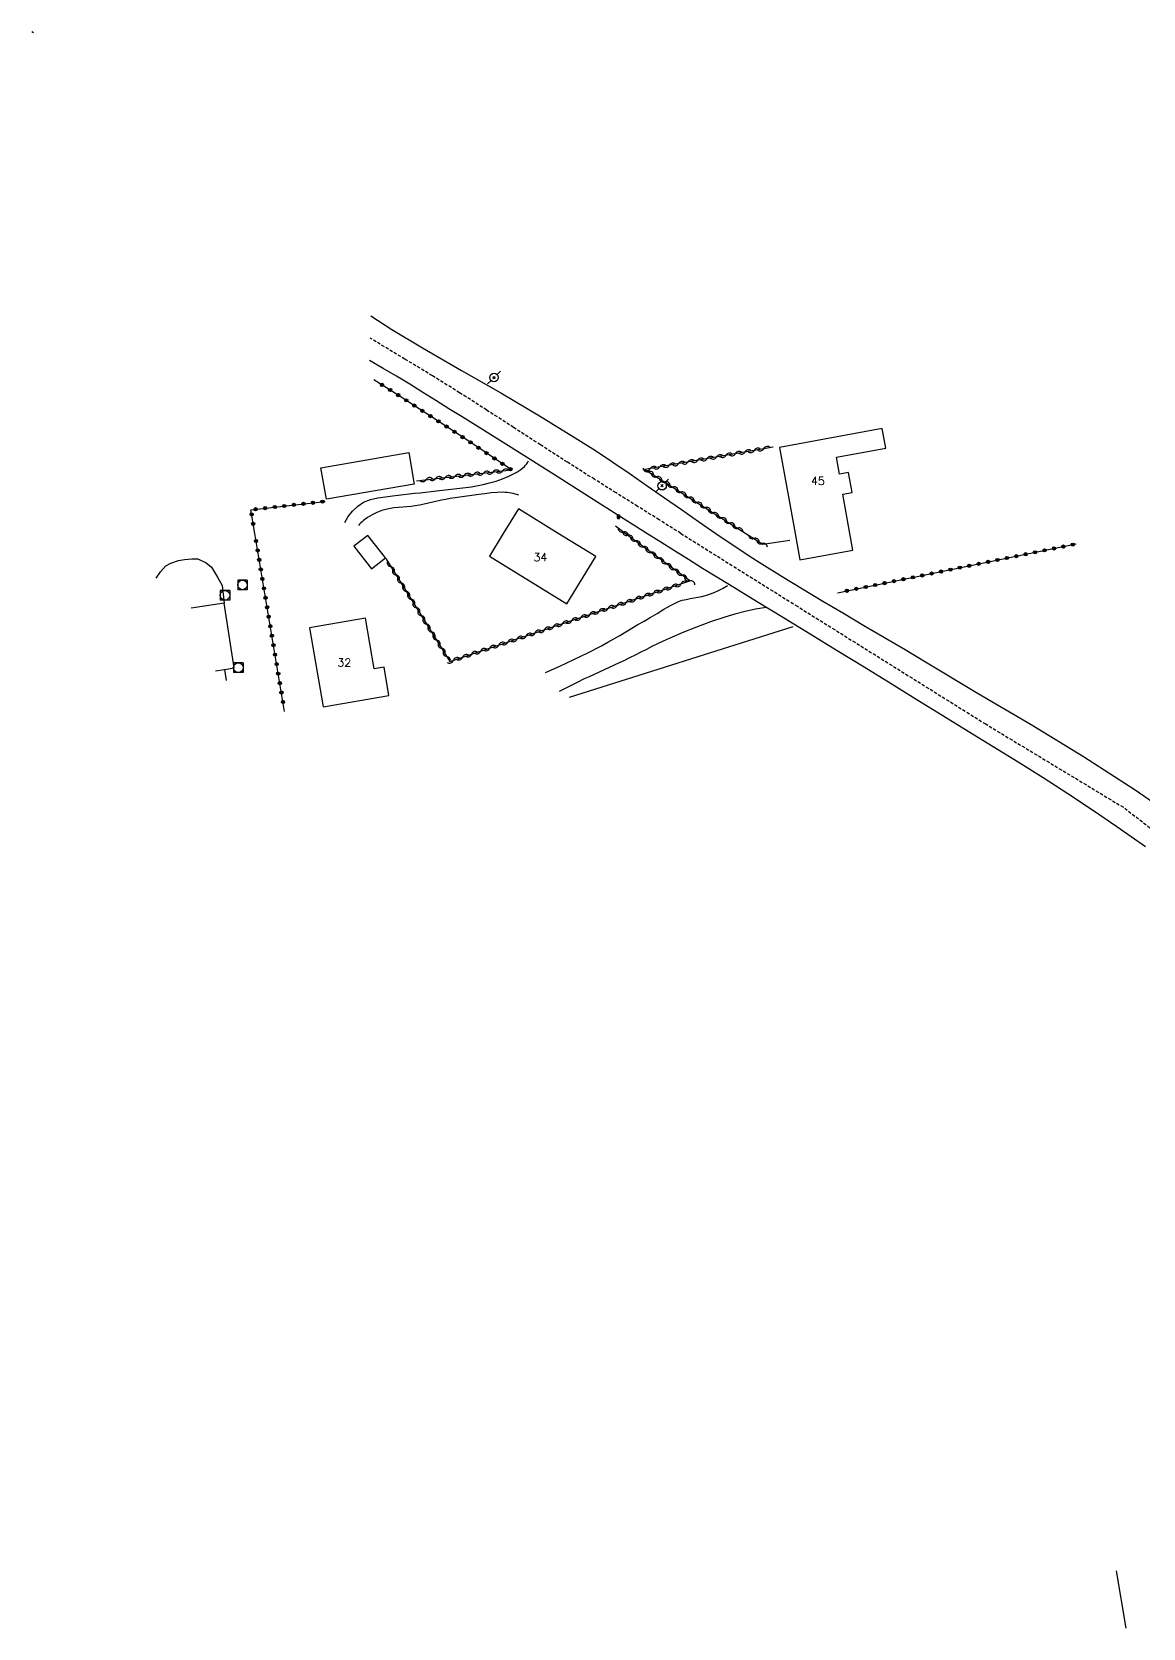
# Model space of a CAD drawing. Header units: millimetres. Extents: x 164000 to 165001, y 156999 to 158000.
# Drawn here: x 164647.2 to 164820.7, y 157000 to 157249.3 of the extents above; entities that cross this region are included whole.
import ezdxf
from ezdxf.enums import TextEntityAlignment as Align

# ---------------------------------------------------------------- set-up
doc = ezdxf.new("R2010")
doc.units = ezdxf.units.MM
doc.linetypes.add('DASHED', pattern=[0.75, 0.5, -0.25])
doc.layers.get('0').update_dxf_attribs({"linetype": 'CONTINUOUS'})
for name, color, linetype in [('W0001', 6, 'DASHED'), ('W0008', 7, 'CONTINUOUS'), ('W0017', 7, 'CONTINUOUS'), ('W0071', 7, 'CONTINUOUS'), ('W0101', 7, 'CONTINUOUS'), ('W0104', 1, 'CONTINUOUS'), ('W0112', 1, 'DASHED'), ('W0310', 3, 'CONTINUOUS'), ('W0323', 7, 'CONTINUOUS'), ('W0330', 7, 'CONTINUOUS'), ('W0401', 7, 'CONTINUOUS'), ('W0420', 7, 'CONTINUOUS'), ('W0473', 7, 'CONTINUOUS'), ('W0991', 7, 'CONTINUOUS')]:
    doc.layers.add(name, color=color, linetype=linetype)
doc.styles.get("Standard").update_dxf_attribs({"font": 'romans.shx', "width": 0.85})

# ---------------------------------------------------------------- blocks, each defined once
blk = doc.blocks.new('T420')
for p, q in [((0.75, 0.75), (-0.75, 0.75)), ((-0.75, 0.75), (-0.75, -0.75)), ((0.75, 0.75), (0.75, -0.75)), ((0.75, -0.75), (-0.75, -0.75))]:
    blk.add_line(p, q)
blk.add_ellipse((0, 0), major_axis=(-0.53, 0.53), ratio=1, start_param=3.926991, end_param=10.210176)
blk = doc.blocks.new('T401')
for p, q in [((-0.3, 0.3), (0, 0.3)), ((-0.3, -0.25), (-0.3, 0.3)), ((-0.3, 0.15), (0, 0.15)), ((-0.3, 0), (0, 0)), ((0, 0.3), (0, -0.25)), ((-0.3, -0.15), (0, -0.15)), ((-0.3, -0.25), (-0.3, -0.3)), ((-0.3, -0.3), (0, -0.3)), ((0, -0.3), (0, -0.25))]:
    blk.add_line(p, q)
blk = doc.blocks.new('T473')
for p, q in [((-0.166667, 0.166667), (0.166667, -0.166667)), ((-0.166667, -0.166667), (0.166667, 0.166667)), ((0.500001, 0.500001), (1.000002, 1.000002)), ((-1.000002, -1.000002), (-0.500001, -0.500001))]:
    blk.add_line(p, q)
blk.add_ellipse((0, 0), major_axis=(0.471405, 0.471405), ratio=1, start_param=5.4977871438, end_param=11.780972451)
blk = doc.blocks.new('t323o')
at = {"color": 0, "linetype": 'Continuous'}
for radius in [0.25, 0.15]:
    blk.add_circle((0, 0), radius, dxfattribs=at)
blk = doc.blocks.new('t310o')
at = {"color": 0, "linetype": 'Continuous'}
for centre, start, end in [((-0.5, 0.38), 216.8699, 323.1304), ((0.5, -0.37), 36.8699, 143.1303)]:
    blk.add_arc(centre, 0.625, start, end, dxfattribs=at)

msp = doc.modelspace()

# ---------------------------------------------------------------- linework, layer by layer
at = {"layer": 'W0001'}
for points in [[(164748.51, 157171), (164745.14, 157173.11), (164741.77, 157175.22), (164738.4, 157177.33), (164735.03, 157179.44), (164730.8, 157182.12), (164726.59, 157184.83), (164722.39, 157187.55), (164718.19, 157190.27), (164713.97, 157192.97), (164709.72, 157195.62), (164705.43, 157198.21), (164700.01, 157201.5), (164700.01, 157201.5), (164700.01, 157201.5), (164700.01, 157201.5), (164700.01, 157201.5)], [(164748.51, 157171), (164766.45, 157159.77), (164796.02, 157141.28), (164817.83, 157128.08), (164829.89, 157118.66), (164855.94, 157098.27), (164874.04, 157083.89)]]:
    msp.add_lwpolyline(points, dxfattribs=at)
at = {"layer": 'W0008'}
for points in [[(164700.1, 157205), (164703.38, 157202.83), (164708.19, 157199.98), (164714.29, 157196.46), (164720.39, 157192.94), (164726.46, 157189.37), (164732.46, 157185.68), (164735.2, 157183.92), (164737.91, 157182.12), (164740.61, 157180.29), (164743.29, 157178.43), (164745.96, 157176.57), (164748.63, 157174.7), (164751.3, 157172.84), (164753.99, 157171)], [(164743.2, 157171), (164736, 157175.56), (164728.81, 157180.14), (164721.6, 157184.69), (164714.36, 157189.2), (164712.32, 157190.47), (164710.27, 157191.74), (164708.23, 157193.01), (164706.18, 157194.28), (164704.13, 157195.54), (164702.06, 157196.77), (164699.92, 157198.01)], [(164821.08, 157122.02), (164816.61, 157125.17), (164812.82, 157127.77), (164808.98, 157130.31), (164805.11, 157132.8), (164801.21, 157135.24), (164797.3, 157137.66), (164793.38, 157140.07), (164789.46, 157142.49), (164785.55, 157144.91), (164781.36, 157147.51), (164777.16, 157150.1), (164772.95, 157152.67), (164768.74, 157155.23), (164764.53, 157157.79), (164760.32, 157160.36), (164756.12, 157162.94), (164751.92, 157165.53), (164749.74, 157166.89), (164747.56, 157168.26), (164745.38, 157169.63), (164743.2, 157171)], [(164753.99, 157171), (164755.77, 157169.79), (164757.57, 157168.59), (164759.37, 157167.41), (164761.19, 157166.24), (164764.34, 157164.26), (164767.52, 157162.32), (164770.71, 157160.41), (164773.91, 157158.51), (164777.12, 157156.63), (164780.33, 157154.75), (164783.53, 157152.85), (164786.73, 157150.94), (164794.96, 157146.01), (164803.21, 157141.12), (164811.41, 157136.12), (164819.48, 157130.92), (164824.68, 157127.37)]]:
    msp.add_lwpolyline(points, dxfattribs=at)
at = {"layer": 'W0017'}
for points in [[(164761.33, 157169.31), (164765.54, 157169.96)], [(164666.59, 157164), (164667.29, 157164.97), (164668.08, 157165.92), (164668.87, 157166.35), (164670.09, 157166.77), (164671.02, 157166.93), (164672.14, 157167.04), (164673.1, 157167.03), (164674.39, 157166.42), (164675.22, 157165.71), (164676.19, 157164.15), (164676.88, 157162.85), (164677.2, 157160.12)], [(164727.41, 157149.27), (164729.62, 157150.26), (164731.81, 157151.28), (164733.99, 157152.35), (164736.14, 157153.45), (164737.1, 157153.98), (164738.06, 157154.51), (164739.01, 157155.06), (164739.95, 157155.62), (164740.89, 157156.18), (164741.83, 157156.74), (164742.78, 157157.3), (164743.73, 157157.85), (164744.81, 157158.5), (164745.89, 157159.17), (164747, 157159.8), (164748.16, 157160.33), (164748.75, 157160.54), (164749.36, 157160.69), (164749.96, 157160.82), (164750.58, 157160.93), (164751.19, 157161.03), (164751.8, 157161.15), (164752.4, 157161.29), (164752.99, 157161.48), (164753.72, 157161.76), (164754.43, 157162.08), (164755.13, 157162.44), (164755.8, 157162.84)], [(164761.83, 157159.44), (164760.2, 157159.14), (164758.58, 157158.78), (164756.98, 157158.37), (164755.39, 157157.91), (164753.17, 157157.18), (164750.98, 157156.37), (164748.82, 157155.49), (164746.68, 157154.58), (164745.79, 157154.17), (164744.9, 157153.75), (164744.02, 157153.32), (164743.15, 157152.87), (164742.27, 157152.43), (164741.4, 157151.98), (164740.52, 157151.54), (164739.64, 157151.11), (164738.87, 157150.75), (164738.09, 157150.39), (164737.32, 157150.03), (164736.54, 157149.68), (164735.77, 157149.33), (164734.99, 157148.97), (164734.22, 157148.61), (164733.45, 157148.25), (164732.32, 157147.7), (164731.19, 157147.14), (164730.06, 157146.57), (164729.54, 157146.31)]]:
    msp.add_lwpolyline(points, dxfattribs=at)
at = {"layer": 'W0071'}
for points in [[(164696.05, 157172.67), (164696.59, 157173.62), (164697.26, 157174.48), (164698.06, 157175.23), (164698.96, 157175.85), (164700.05, 157176.31), (164701.22, 157176.56), (164702.39, 157176.69), (164703.52, 157176.84), (164704.38, 157176.97), (164705.23, 157177.08), (164706.09, 157177.18), (164706.95, 157177.26), (164707.81, 157177.35), (164708.67, 157177.43), (164709.53, 157177.52), (164710.39, 157177.62), (164712.2, 157177.83), (164714.02, 157178.04), (164715.84, 157178.28), (164717.64, 157178.63), (164718.66, 157178.88), (164719.68, 157179.17), (164720.67, 157179.51), (164721.65, 157179.91), (164722.3, 157180.23), (164722.93, 157180.58), (164723.54, 157180.98), (164724.1, 157181.45), (164724.29, 157181.65), (164724.46, 157181.87), (164724.62, 157182.1), (164724.74, 157182.35)], [(164723.23, 157176.97), (164722.93, 157177.06), (164722.63, 157177.14), (164722.33, 157177.21), (164722.02, 157177.27), (164721.71, 157177.32), (164721.4, 157177.36), (164721.09, 157177.39), (164720.78, 157177.41), (164719.83, 157177.4), (164718.88, 157177.32), (164717.93, 157177.19), (164716.99, 157177.07), (164715.87, 157176.93), (164714.75, 157176.78), (164713.63, 157176.61), (164712.52, 157176.42), (164711.83, 157176.3), (164711.14, 157176.16), (164710.46, 157176.01), (164709.78, 157175.86), (164709.1, 157175.7), (164708.42, 157175.56), (164707.73, 157175.42), (164707.05, 157175.29), (164706.4, 157175.2), (164705.74, 157175.13), (164705.09, 157175.08), (164704.44, 157175.03), (164703.78, 157174.97), (164703.13, 157174.88), (164702.48, 157174.75), (164701.84, 157174.57), (164701.07, 157174.27), (164700.33, 157173.89), (164699.62, 157173.46), (164698.95, 157172.99), (164698.74, 157172.82), (164698.55, 157172.65), (164698.37, 157172.45), (164698.21, 157172.25)]]:
    msp.add_lwpolyline(points, dxfattribs=at)
at = {"layer": 'W0101'}
for points in [[(164779.98, 157187.36), (164763.92, 157184.43), (164766.37, 157171)], [(164774.92, 157171), (164773.8, 157177.1), (164775.3, 157177.37), (164774.73, 157180.5), (164773.31, 157180.24), (164772.82, 157182.89), (164780.53, 157184.3), (164779.98, 157187.36)], [(164723.17, 157174.83), (164720.8, 157171)], [(164729.39, 157171), (164723.17, 157174.83)], [(164720.8, 157171), (164718.62, 157167.46), (164730.7, 157160.01), (164735.25, 157167.39), (164729.39, 157171)], [(164766.37, 157171), (164767.13, 157166.86), (164775.4, 157168.37), (164774.92, 157171)], [(164677.27, 157149.75), (164678.75, 157149.98), (164677.2, 157160.12), (164672.06, 157159.3)], [(164675.85, 157149.53), (164677.27, 157149.75)]]:
    msp.add_lwpolyline(points, dxfattribs=at)
msp.add_lwpolyline([(164699.27, 157157.73), (164690.55, 157156.23), (164692.67, 157143.89), (164702.95, 157145.66), (164702.19, 157150.11), (164700.63, 157149.84)], close=True, dxfattribs=at)
at = {"layer": 'W0104'}
for points in [[(164706.9, 157178.68), (164693.18, 157176.32), (164692.33, 157181.25), (164706.05, 157183.61)], [(164697.48, 157169), (164700.21, 157165.48), (164702.38, 157167.15), (164699.65, 157170.68)]]:
    msp.add_lwpolyline(points, close=True, dxfattribs=at)
msp.add_lwpolyline([(164677.27, 157149.75), (164677.51, 157148.02)], dxfattribs=at)
at = {"layer": 'W0112'}
msp.add_lwpolyline([(164647.46, 157249.18), (164647.19, 157249.33)], dxfattribs=at)
at = {"layer": 'W0310'}
for points in [[(164762.92, 157184.48), (164742.91, 157180.98), (164758.66, 157171)], [(164707.27, 157179.22), (164722.09, 157180.9)], [(164739.83, 157171), (164738.34, 157172.1)], [(164702.46, 157167.05), (164712.45, 157150.98), (164749.94, 157163.56), (164739.83, 157171)], [(164758.66, 157171), (164761.33, 157169.31)]]:
    msp.add_lwpolyline(points, dxfattribs=at)
at = {"layer": 'W0323'}
for points in [[(164722.09, 157180.9), (164714.96, 157185.7), (164704.56, 157192.49), (164700.58, 157194.99)], [(164681.99, 157171), (164681.37, 157174.68), (164692.99, 157176)], [(164686.65, 157143.18), (164681.99, 157171)], [(164772.99, 157161.73), (164810.27, 157169.35)]]:
    msp.add_lwpolyline(points, dxfattribs=at)
at = {"layer": 'W0330'}
for points in [[(164766, 157156.4), (164731.06, 157145.36)], [(164818.06, 157000), (164816.56, 157008.93)]]:
    msp.add_lwpolyline(points, dxfattribs=at)

# ---------------------------------------------------------------- block references
at = {"layer": 'W0310'}
for p, rotation in [((164761.48, 157184.23), 189.9218694499892), ((164746.71, 157181.65), 189.9218694499892), ((164748.18, 157181.91), 189.9218694499892), ((164749.66, 157182.17), 189.9218694499892), ((164751.14, 157182.42), 189.9218694499892), ((164752.62, 157182.68), 189.9218694499892), ((164754.09, 157182.94), 189.9218694499892), ((164755.57, 157183.2), 189.9218694499892), ((164757.05, 157183.46), 189.9218694499892), ((164758.53, 157183.72), 189.9218694499892), ((164760, 157183.97), 189.9218694499892), ((164708.76, 157179.39), 6.467458927761835), ((164710.25, 157179.56), 6.467458927761835), ((164711.74, 157179.73), 6.467458927761835), ((164713.23, 157179.9), 6.467458927761835), ((164714.73, 157180.06), 6.467458927761835), ((164716.22, 157180.23), 6.467458927761835), ((164717.71, 157180.4), 6.467458927761835), ((164719.2, 157180.57), 6.467458927761835), ((164720.69, 157180.74), 6.467458927761835), ((164743.46, 157180.64), 327.6291730668755), ((164743.75, 157181.13), 189.9218694499892), ((164744.73, 157179.83), 327.6291730668755), ((164745.23, 157181.39), 189.9218694499892), ((164746, 157179.03), 327.6291730668755), ((164747.26, 157178.23), 327.6291730668755), ((164748.53, 157177.42), 327.6291730668755), ((164749.8, 157176.62), 327.6291730668755), ((164751.06, 157175.82), 327.6291730668755), ((164752.33, 157175.02), 327.6291730668755), ((164753.6, 157174.21), 327.6291730668755), ((164754.86, 157173.41), 327.6291730668755), ((164756.13, 157172.61), 327.6291730668755), ((164757.4, 157171.8), 327.6291730668755), ((164739.54, 157171.21), 143.6392433385217), ((164740.25, 157170.7), 143.6392433385175), ((164741.46, 157169.81), 143.6392433385175), ((164742.66, 157168.92), 143.6392433385175), ((164759.93, 157170.2), 327.6291730669662), ((164761.2, 157169.39), 327.6291730669662), ((164743.87, 157168.03), 143.6392433385175), ((164745.08, 157167.14), 143.6392433385175), ((164703.25, 157165.77), 301.8606258773982), ((164704.04, 157164.5), 301.8606258773982), ((164746.29, 157166.25), 143.6392433385175), ((164747.5, 157165.36), 143.6392433385175), ((164748.7, 157164.47), 143.6392433385175), ((164704.83, 157163.23), 301.8606258773982), ((164705.63, 157161.95), 301.8606258773982), ((164744.28, 157161.66), 18.55636227173862), ((164745.7, 157162.14), 18.55636227173862), ((164747.12, 157162.62), 18.55636227173862), ((164748.55, 157163.09), 18.55636227173862), ((164749.91, 157163.58), 143.6392433385175), ((164706.42, 157160.68), 301.8606258773982), ((164707.21, 157159.4), 301.8606258773982), ((164737.17, 157159.28), 18.55636227173862), ((164738.59, 157159.75), 18.55636227173862), ((164740.01, 157160.23), 18.55636227173862), ((164741.44, 157160.71), 18.55636227173862), ((164742.86, 157161.19), 18.55636227173862), ((164708, 157158.13), 301.8606258773982), ((164708.79, 157156.86), 301.8606258773982), ((164730.06, 157156.89), 18.55636227173862), ((164731.48, 157157.37), 18.55636227173862), ((164732.9, 157157.84), 18.55636227173862), ((164734.33, 157158.32), 18.55636227173862), ((164735.75, 157158.8), 18.55636227173862), ((164709.59, 157155.58), 301.8606258773982), ((164710.38, 157154.31), 301.8606258773982), ((164722.95, 157154.5), 18.55636227173862), ((164724.37, 157154.98), 18.55636227173862), ((164725.79, 157155.46), 18.55636227173862), ((164727.22, 157155.93), 18.55636227173862), ((164728.64, 157156.41), 18.55636227173862), ((164711.17, 157153.03), 301.8606258773982), ((164711.96, 157151.76), 301.8606258773982), ((164714.42, 157151.64), 18.55636227173862), ((164715.84, 157152.12), 18.55636227173862), ((164717.26, 157152.59), 18.55636227173862), ((164718.68, 157153.07), 18.55636227173862), ((164720.11, 157153.55), 18.55636227173862), ((164721.53, 157154.03), 18.55636227173862), ((164713, 157151.16), 18.55636227173862)]:
    msp.add_blockref('t310o', p, dxfattribs=dict(at, rotation=rotation))
at = {"layer": 'W0323'}
for p, rotation in [((164701.85, 157194.19), 147.9326083965765), ((164703.12, 157193.4), 147.9326083965765), ((164704.39, 157192.6), 147.9326083965765), ((164705.65, 157191.78), 146.8422821212147), ((164706.9, 157190.96), 146.8422821212147), ((164708.16, 157190.14), 146.8422821212147), ((164709.42, 157189.32), 146.8422821212147), ((164710.67, 157188.5), 146.8422821212147), ((164711.93, 157187.68), 146.8422821212147), ((164713.18, 157186.86), 146.8422821212147), ((164714.44, 157186.04), 146.8422821212147), ((164715.69, 157185.21), 146.0641720991119), ((164716.93, 157184.37), 146.0641720991119), ((164718.18, 157183.53), 146.0641720991119), ((164719.42, 157182.7), 146.0641720991119), ((164720.67, 157181.86), 146.0641720991119), ((164721.91, 157181.02), 146.0641720991119), ((164682.13, 157174.77), 6.456058768915808), ((164683.62, 157174.94), 6.456058768915808), ((164685.11, 157175.11), 6.456058768915808), ((164686.6, 157175.28), 6.456058768915808), ((164688.09, 157175.45), 6.456058768915808), ((164689.59, 157175.61), 6.456058768915808), ((164691.08, 157175.78), 6.456058768915808), ((164692.57, 157175.95), 6.456058768915808), ((164681.5, 157173.96), 99.49681707797802), ((164681.74, 157172.48), 99.49681707797802), ((164682.19, 157169.81), 99.49681707804507), ((164682.44, 157168.33), 99.49681707804507), ((164682.69, 157166.85), 99.49681707804507), ((164797.97, 157166.84), 11.55572136771874), ((164799.44, 157167.14), 11.55572136771874), ((164800.91, 157167.44), 11.55572136771874), ((164802.38, 157167.74), 11.55572136771874), ((164803.85, 157168.04), 11.55572136771874), ((164805.32, 157168.34), 11.55572136771874), ((164806.79, 157168.64), 11.55572136771874), ((164808.26, 157168.94), 11.55572136771874), ((164809.73, 157169.24), 11.55572136771874), ((164682.93, 157165.37), 99.49681707804507), ((164786.22, 157164.43), 11.55572136771874), ((164787.69, 157164.73), 11.55572136771874), ((164789.16, 157165.03), 11.55572136771874), ((164790.63, 157165.33), 11.55572136771874), ((164792.09, 157165.64), 11.55572136771874), ((164793.56, 157165.94), 11.55572136771874), ((164795.03, 157166.24), 11.55572136771874), ((164796.5, 157166.54), 11.55572136771874), ((164683.18, 157163.89), 99.49681707804507), ((164683.43, 157162.41), 99.49681707804507), ((164774.46, 157162.03), 11.55572136771874), ((164775.93, 157162.33), 11.55572136771874), ((164777.4, 157162.63), 11.55572136771874), ((164778.87, 157162.93), 11.55572136771874), ((164780.34, 157163.23), 11.55572136771874), ((164781.81, 157163.53), 11.55572136771874), ((164783.28, 157163.83), 11.55572136771874), ((164784.75, 157164.13), 11.55572136771874), ((164683.68, 157160.93), 99.49681707804507), ((164683.92, 157159.45), 99.49681707804507), ((164684.17, 157157.97), 99.49681707804507), ((164684.42, 157156.49), 99.49681707804507), ((164684.67, 157155.01), 99.49681707804507), ((164684.91, 157153.53), 99.49681707804507), ((164685.16, 157152.05), 99.49681707804507), ((164685.41, 157150.57), 99.49681707804507), ((164685.66, 157149.09), 99.49681707804507), ((164685.9, 157147.61), 99.49681707804507), ((164686.15, 157146.13), 99.49681707804507), ((164686.4, 157144.65), 99.49681707804507)]:
    msp.add_blockref('t323o', p, dxfattribs=dict(at, rotation=rotation))
at = {"layer": 'W0401'}
msp.add_blockref('T401', (164738.94, 157173.6), dxfattribs=at)
at = {"layer": 'W0420'}
for p in [(164677.33, 157161.33), (164680.08, 157162.95), (164679.43, 157150.02)]:
    msp.add_blockref('T420', p, dxfattribs=at)
at = {"layer": 'W0473'}
for p in [(164719.35, 157195.33), (164745.59, 157178.44)]:
    msp.add_blockref('T473', p, dxfattribs=at)

# ---------------------------------------------------------------- texts
at = {"layer": 'W0991'}
for s, p in [('45', (164769.93, 157179.18)), ('34', (164726.59, 157167.27)), ('32', (164695.97, 157150.81))]:
    msp.add_text(s, height=1.25, dxfattribs=at).set_placement(p, align=Align.MIDDLE_CENTER)

doc.saveas('drawing.dxf')
